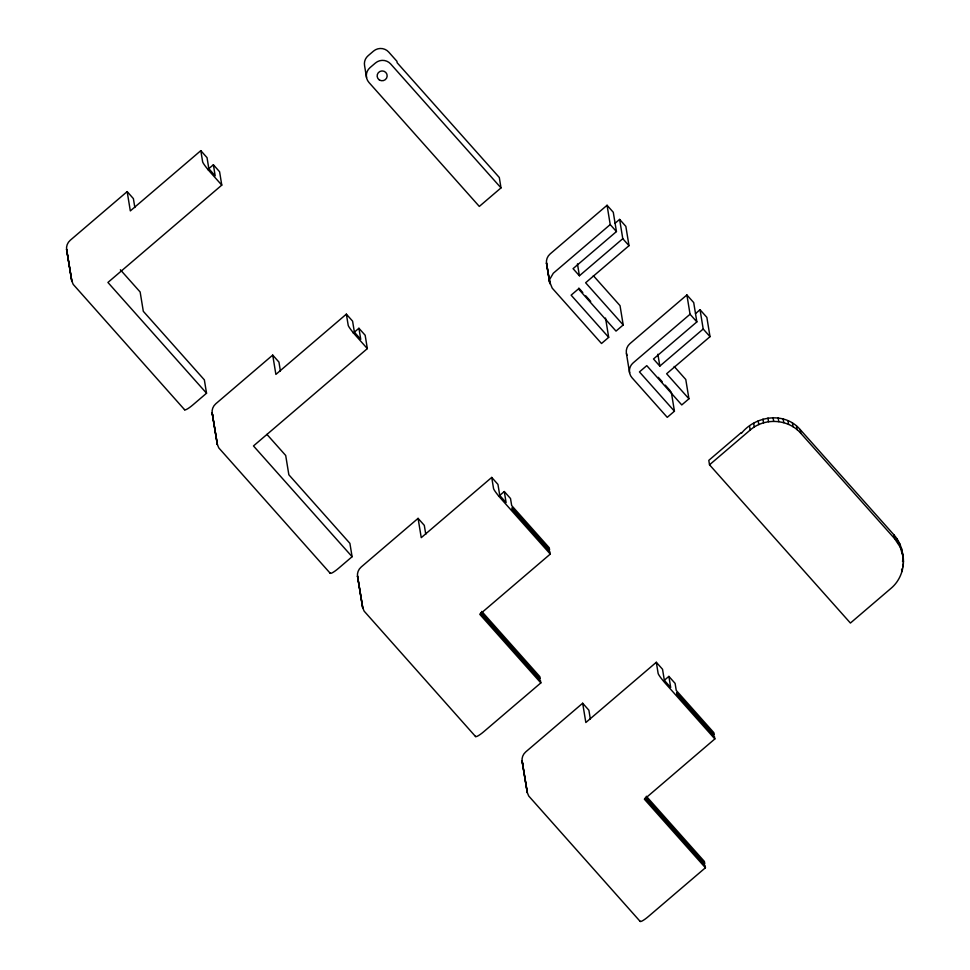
<?xml version="1.0" encoding="UTF-8"?>
<svg xmlns="http://www.w3.org/2000/svg" width="970" height="970" viewBox="0 0 970 970"><rect width="100%" height="100%" fill="white"/><g stroke="black" fill="none" stroke-linecap="round" stroke-linejoin="round"><path stroke-width="1.45" d="M902.573 561.715C903.749 552.124 900.439 542.254 894.097 535.028L800.165 429.54C784.73 411.413 755.569 415.693 741.444 433.287L741.322 432.547L708.791 460.362L709.519 464.812L850.411 623.055L891.066 588.293C901.154 579.83 905.531 565.716 902.488 552.973M134.842 207.507L133.387 198.607L127.167 191.611L70.228 240.281A10.767 10.524 -9.3 0 0 67.367 252.358M207.689 169.629L213.376 164.767L215.182 175.825L208.841 168.707L207.034 157.649L200.814 150.653L130.32 210.914L127.167 191.611M213.376 164.767L219.596 171.763L221.778 185.124L107.925 282.452L206.537 393.226L192.981 404.817A10.767 1.916 -41.7 0 1 184.482 409.534M280.403 371.001L278.948 362.089L272.715 355.105L215.789 403.775A10.767 10.524 -9.3 0 0 212.915 415.851M353.25 333.11L358.924 328.26L360.743 339.318L354.402 332.201L352.583 321.131L346.363 314.147L275.88 374.408L272.715 355.105M501.005 187.889L479.313 206.428L368.964 82.474A10.767 10.524 -9.3 0 1 370.043 67.609L375.475 62.977A10.767 10.524 -9.3 0 1 390.643 63.935L501.005 187.889L499.308 177.498L397.166 62.771L396.924 61.292L388.703 52.053A10.767 10.524 -9.3 0 0 373.523 51.095L368.103 55.739A10.767 10.524 -9.3 0 0 364.587 65.705L366.527 77.588M358.924 328.26L365.156 335.244L367.339 348.606L253.473 445.945L352.098 556.719L338.542 568.299A10.767 1.916 -41.7 0 1 330.042 573.028M615.053 223.294L619.624 219.39L622.776 238.693L579.405 275.771L573.064 268.654L616.447 231.563L613.282 212.272L607.062 205.276L550.123 253.946A10.767 10.524 -9.3 0 0 547.262 266.022M607.062 205.276L610.215 224.579L553.288 273.249L549.76 279.299A11.519 11.264 -9.3 0 0 549.59 281.664L552.197 288.114L601.509 343.501L608.699 337.354L605.535 318.051M619.624 219.39L625.844 226.374L629.009 245.677L585.625 282.755L623.201 324.962L616.011 331.097L578.447 288.902L571.124 295.159L608.699 337.354M425.769 534.276L424.302 525.364L418.082 518.368L361.155 567.038A10.767 10.524 -9.3 0 0 358.282 579.126M695.478 313.625L700.037 309.721L703.202 329.012L659.83 366.102L653.489 358.973L696.86 321.894L693.708 302.591L686.893 294.953L629.966 343.622A10.767 10.524 -9.3 0 0 626.96 355.359M498.604 496.385L504.291 491.523L506.11 502.593L499.768 495.464L497.949 484.406L491.729 477.422L421.247 537.671L418.082 518.368M686.893 294.953L690.058 314.244L633.119 362.913A10.767 10.524 -9.3 0 0 632.04 377.779L667.251 417.342L674.441 411.195L671.276 391.904M700.037 309.721L706.851 317.36L710.016 336.663L666.632 373.741L688.942 398.803L681.764 404.939L646.772 365.641L639.448 371.91L674.441 411.195M504.291 491.523L510.511 498.519L511.675 505.564L549.238 547.771L549.59 549.917L512.027 507.722L512.354 509.723L549.917 551.918L550.269 554.076L479.786 614.337L540.836 682.904L483.909 731.574A10.767 1.916 -41.7 0 1 475.409 736.303M709.519 464.812L750.186 430.049C764.433 417.452 788.295 418.797 800.771 433.25L894.704 538.738L900.221 547.116L903.094 556.683M590.354 719.134L588.887 710.222L582.667 703.238L525.74 751.895A10.767 10.524 -9.3 0 0 522.866 763.984M664.329 680.273L668.876 676.381L670.682 687.451L664.353 680.322L662.534 669.264L656.314 662.28L585.832 722.529L582.667 703.238M668.876 676.381L675.096 683.377L676.248 690.422L713.823 732.629L714.175 734.775L676.611 692.58L676.939 694.581L714.502 736.788L714.854 738.934L644.371 799.195L705.42 867.762L648.494 916.432A10.767 1.916 -41.7 0 1 639.994 921.16M610.215 224.579L616.447 231.563M622.776 238.693L629.009 245.677M690.058 314.244L696.86 321.894M703.202 329.012L710.016 336.663M593.337 275.674L620.036 305.659L623.201 324.962M674.15 366.43L685.778 379.5L688.942 398.803M578.835 288.066L582.788 292.516M585.759 295.85L590.706 301.403M658.278 377.306L662.28 381.792M665.287 385.163L670.282 390.777M221.778 185.124L210.041 171.933A10.767 1.188 49.5 0 1 202.633 161.796L200.814 150.653M367.339 348.606L355.602 335.426A10.767 1.188 49.5 0 1 348.194 325.277L346.363 314.147M550.269 554.076L500.969 498.689A10.767 1.188 49.5 0 1 493.548 488.553L491.729 477.422M714.854 738.934L665.541 683.547A10.767 1.188 49.5 0 1 658.133 673.41L656.314 662.28M481.75 611.391L539.805 676.599L540.157 678.745L481.108 612.422M646.335 796.249L704.39 861.457L704.741 863.603L645.693 797.279M480.441 613.307L540.484 680.746L540.836 682.904M645.014 798.164L705.069 865.616L705.42 867.762M120.365 269.781L140.141 291.994L143.305 311.297L204.355 379.864L206.537 393.226M266.908 434.378L285.701 455.476L288.854 474.779L349.903 543.358L352.098 556.719M184.676 409.825L73.211 284.38L71.695 280.694L66.554 249.169L71.853 281.227L66.833 250.793M330.236 573.306L218.771 447.873L217.256 444.187L212.115 412.662L217.401 444.709L212.394 414.287M475.591 736.582L364.138 611.136L362.61 607.45L357.481 575.925L362.768 607.984L357.748 577.562M640.176 921.439L528.711 795.994L527.195 792.32L522.066 760.783L527.353 792.842L522.333 762.42M549.808 283.155L546.449 262.834L549.711 282.828M901.397 548.086L902.003 551.797M902.852 557.968L903.458 561.678M899.614 543.406L900.221 547.116M902.682 564.2L903.094 566.674M897.153 539.017L897.771 542.727M901.591 569.099L902.003 571.572M894.097 535.028L894.704 538.738M800.165 429.54L800.771 433.25M796.552 426.024L797.158 429.734M792.454 423.041L793.06 426.751M787.967 420.677L788.574 424.387M783.166 418.955L783.784 422.665M778.17 417.924L778.777 421.635M773.066 417.609L773.672 421.32M767.961 417.997L768.567 421.707M762.966 419.101L763.572 422.811M758.164 420.883L758.77 424.593M753.678 423.308L754.284 427.018M749.58 426.339L750.186 430.049M657.878 354.22L659.83 366.102M626.438 353.589L629.603 372.892M577.465 263.888L579.405 275.771M546.728 264.458L549.905 283.761M379.331 79.928A5.02 4.911 -9.3 0 0 387.163 76.157A5.02 4.911 -9.3 0 0 379.961 71.441A5.02 4.911 -9.3 0 0 379.331 79.928"/></g></svg>
